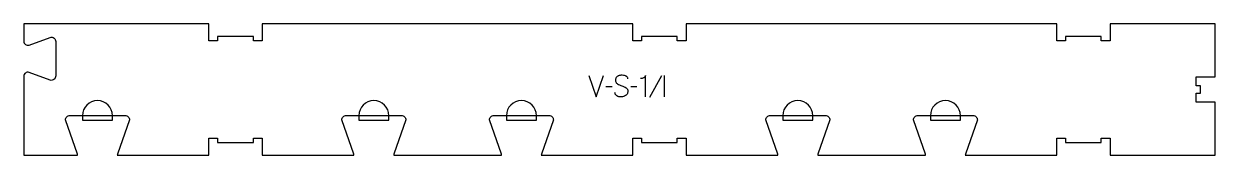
# Model space of a CAD drawing. Extents: x 0 to 1686, y 0 to 186.
import ezdxf

# ---------------------------------------------------------------- set-up
doc = ezdxf.new("R2010")
doc.units = 0
for name, color, linetype in [('1_ANYTOOL_1MMDEEP_LABELS_S', 2, 'CONTINUOUS'), ('4_ANYTOOL_CUTTHROUGH_OUTSI', 5, 'CONTINUOUS'), ('5_ANYTOOL_HALF_MILL_9MM_IN', 3, 'CONTINUOUS')]:
    doc.layers.add(name, color=color, linetype=linetype)

msp = doc.modelspace()

# ---------------------------------------------------------------- linework, layer by layer
at = {"layer": '1_ANYTOOL_1MMDEEP_LABELS_S'}
for p, q in [((902.569538, 112.058437), (885.383824, 81.287008)), ((906.083824, 112.529865), (906.083824, 82.529865)), ((832.669538, 96.41558), (823.883824, 96.329865)), ((867.726681, 96.41558), (858.940967, 96.329865))]:
    msp.add_line(p, q, dxfattribs=at)
msp.add_lwpolyline([(799.540967, 112.529865), (809.912396, 82.529865), (820.455253, 112.529865)], dxfattribs=at)
for points in [[(854.912396, 107.944151, 0.071867), (854.719282, 109.280758, 0.100684), (854.092753, 110.462008, 0.047558), (853.618199, 110.938459, 0.038563), (853.068199, 111.327187, 0.037928), (852.371011, 111.674655, 0.026634), (851.633824, 111.929865, 0.028461), (848.610491, 112.615848, 0.041577), (845.526681, 112.872722, 0.036938), (844.024321, 112.761583, 0.041531), (842.558824, 112.417365, 0.041583), (841.181447, 111.840157, 0.038125), (839.912396, 111.051294, 0.057611), (838.842243, 110.05939, 0.065808), (838.04811, 108.838794, 0.06469), (837.570614, 107.379239, 0.046778), (837.426681, 105.844151, 0.052235), (837.589037, 104.294309, 0.075448), (838.133824, 102.844151, 0.076671), (839.049916, 101.671099, 0.061023), (840.255253, 100.787008, 0.021951), (843.284107, 99.259662, 0.018213), (846.426681, 97.979865, -0.02405), (849.528166, 96.674403, -0.02981), (852.469538, 95.044151, -0.068439), (853.61084, 94.078221, -0.079282), (854.419538, 92.826294, -0.076308), (854.844538, 91.247612, -0.047772), (854.869538, 89.601294, -0.046243), (854.576304, 87.920335, -0.06359), (853.926681, 86.349508, -0.064671), (852.953857, 85.065319, -0.057073), (851.69811, 84.051294, -0.067522), (848.729801, 82.688384, -0.070793), (845.505253, 82.187008, -0.064027), (842.366238, 82.549523, -0.070447), (839.440967, 83.729865, -0.054374), (838.28255, 84.579498, -0.074742), (837.383824, 85.69058, -0.075199), (836.860817, 86.996958, -0.057737), (836.69811, 88.401294)], [(879.855253, 82.529865), (879.855253, 112.572722, -0.057478), (879.59123, 111.479755, -0.075801), (879.051681, 110.499508, -0.075474), (878.236229, 109.715634, -0.055107), (877.240967, 109.16558, -0.039607), (875.098727, 108.466068, -0.05918), (872.869538, 108.201294)]]:
    msp.add_lwpolyline(points, format="xyb", dxfattribs=at)
at = {"layer": '4_ANYTOOL_CUTTHROUGH_OUTSI'}
msp.add_lwpolyline([(0.000227, 111.435483), (0, 0), (76.097479, 0, 0.06141), (75.862568, 1.39487), (58.967035, 49.667412, -0.084368), (58.953, 49.75, -0.414214), (65.203, 56), (143.203, 56, -0.414214), (149.453, 49.75, -0.084368), (149.438964, 49.667412), (132.539851, 1.383805, 0.0608), (132.308521, 0), (149.771838, 0), (261.835676, 0), (261.835676, 23.75, -0.414214), (262.085676, 24), (274.085676, 24, -0.414214), (274.335676, 23.75), (274.335676, 18), (324.835676, 18), (324.835676, 23.75, -0.414214), (325.085676, 24), (337.085676, 24, -0.414214), (337.335676, 23.75), (337.335676, 0), (449.815515, 0), (467.278831, 0, 0.06141), (467.043921, 1.39487), (450.148388, 49.667412, -0.084368), (450.134352, 49.75, -0.414214), (456.384352, 56), (534.384352, 56, -0.414214), (540.634352, 49.75, -0.084368), (540.620317, 49.667412), (523.721204, 1.383805, 0.0608), (523.489873, 0), (676.184831, 0, 0.06141), (675.949921, 1.39487), (659.054388, 49.667412, -0.084368), (659.040352, 49.75, -0.414214), (665.290352, 56), (743.290352, 56, -0.414214), (749.540352, 49.75, -0.084368), (749.526317, 49.667412), (732.627204, 1.383805, 0.0608), (732.395873, 0), (749.859191, 0), (861.923029, 0), (861.923029, 23.75, -0.414214), (862.173029, 24), (874.173029, 24, -0.414214), (874.423029, 23.75), (874.423029, 18), (924.923029, 18), (924.923029, 23.75, -0.414214), (925.173029, 24), (937.173029, 24, -0.414214), (937.423029, 23.75), (937.423029, 0), (1049.902867, 0), (1067.366184, 0, 0.06141), (1067.131274, 1.39487), (1050.23574, 49.667412, -0.084368), (1050.221705, 49.75, -0.414214), (1056.471705, 56), (1134.471705, 56, -0.414214), (1140.721705, 49.75, -0.084368), (1140.707669, 49.667412), (1123.808557, 1.383805, 0.0608), (1123.577226, 0), (1276.272184, 0, 0.06141), (1276.037274, 1.39487), (1259.14174, 49.667412, -0.084368), (1259.127705, 49.75, -0.414214), (1265.377705, 56), (1343.377705, 56, -0.414214), (1349.627705, 49.75, -0.084368), (1349.613669, 49.667412), (1332.714557, 1.383805, 0.0608), (1332.483226, 0), (1349.946544, 0), (1462.010381, 0.000003), (1462.010381, 23.75, -0.414214), (1462.260381, 24), (1474.260381, 24, -0.414214), (1474.510381, 23.75), (1474.510381, 18), (1525.010381, 18), (1525.010381, 23.75, -0.414214), (1525.260381, 24), (1537.260381, 24, -0.414214), (1537.510381, 23.75), (1537.510381, 0.000004), (1686.157105, 0.000016), (1686.157105, 75.000009), (1659.407105, 75.000009, -0.414214), (1659.157105, 75.250009), (1659.157105, 87.250009, -0.414214), (1659.407105, 87.500009), (1665.157105, 87.500009), (1665.157105, 98.000009), (1659.407105, 98.000009, -0.414214), (1659.157105, 98.250009), (1659.157105, 110.250009, -0.414214), (1659.407105, 110.500009), (1686.157105, 110.500009), (1686.157105, 185.500001), (1537.510381, 185.499998), (1537.510381, 161.750002, -0.414214), (1537.260381, 161.500002), (1525.260381, 161.500002, -0.414214), (1525.010381, 161.750002), (1525.010381, 167.500002), (1474.510381, 167.500002), (1474.510381, 161.750002, -0.414214), (1474.260381, 161.500002), (1462.260381, 161.500002, -0.414214), (1462.010381, 161.750002), (1462.010381, 185.5), (937.423029, 185.500002), (937.423029, 161.750002, -0.414214), (937.173029, 161.500002), (925.173029, 161.500002, -0.414214), (924.923029, 161.750002), (924.923029, 167.500002), (874.423029, 167.500002), (874.423029, 161.750002, -0.414214), (874.173029, 161.500002), (862.173029, 161.500002, -0.414214), (861.923029, 161.750002), (861.923029, 185.500002), (337.335676, 185.500002), (337.335676, 161.750002, -0.414214), (337.085676, 161.500002), (325.085676, 161.500002, -0.414214), (324.835676, 161.750002), (324.835676, 167.500002), (274.335676, 167.500002), (274.335676, 161.750002, -0.414214), (274.085676, 161.500002), (262.085676, 161.500002, -0.414214), (261.835676, 161.750002), (261.835676, 185.500002), (0.000458, 185.500002), (0.000227, 160.929398, 0.237079), (2.317877, 156.316215, 0.237104), (7.402393, 155.422126), (37.163595, 166.416725, -0.015604), (37.17839, 166.421672, -0.237079), (42.705131, 165.449588, -0.237079), (45.224315, 160.435256), (45.223859, 111.929172, -0.237079), (42.704675, 106.914842, -0.237077), (37.178081, 105.942758, -0.015611), (37.16328, 105.947707), (7.387606, 116.947689, 0.236337), (2.317877, 116.048668, 0.237079)], format="xyb", close=True, dxfattribs=at)
at = {"layer": '5_ANYTOOL_HALF_MILL_9MM_IN'}
for points in [[(125.453, 55.75, 1), (82.953, 55.75), (82.953, 49.5), (125.453, 49.5)], [(516.634352, 55.75, 1), (474.134352, 55.75), (474.134352, 49.5), (516.634352, 49.5)], [(725.540352, 55.75, 1), (683.040352, 55.75), (683.040352, 49.5), (725.540352, 49.5)], [(1116.721705, 55.75, 1), (1074.221705, 55.75), (1074.221705, 49.5), (1116.721705, 49.5)], [(1325.627705, 55.75, 1), (1283.127705, 55.75), (1283.127705, 49.5), (1325.627705, 49.5)]]:
    msp.add_lwpolyline(points, format="xyb", close=True, dxfattribs=at)

doc.saveas('drawing.dxf')
